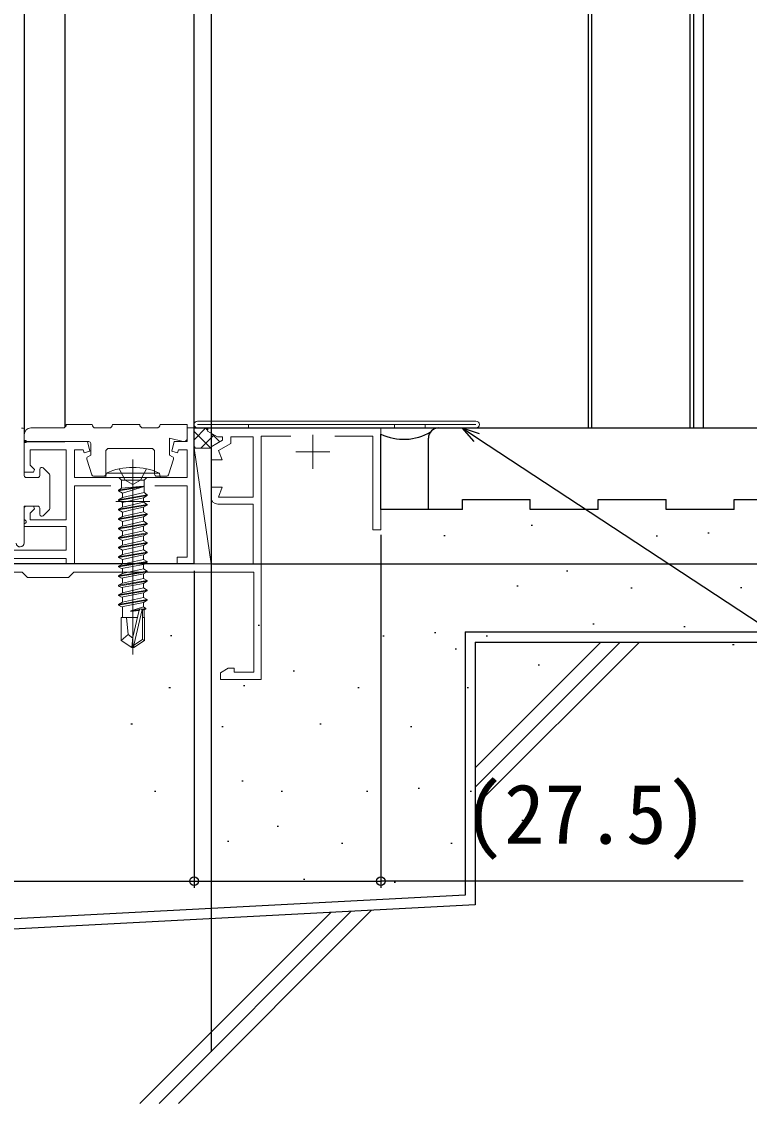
# Model space of a CAD drawing. Units: millimetres, scale not verified. Extents: x -525 to 525, y -783 to 779.
# Drawn here: x -178.3 to -71.2, y -190.5 to -31.4 of the extents above; entities that cross this region are included whole.
import ezdxf
from ezdxf.enums import TextEntityAlignment as Align

# ---------------------------------------------------------------- set-up
doc = ezdxf.new("R2010")
doc.units = ezdxf.units.MM
doc.header["$LTSCALE"] = 4
for name, color, linetype, lineweight in [('0-2_YKK_11', 211, 'Continuous', 18), ('0-3_YKK_11E', 4, 'Continuous', 18), ('0-5_YKK_13', 4, 'Continuous', 18)]:
    doc.layers.add(name, color=color, linetype=linetype, lineweight=lineweight)
for name, color, linetype in [('0-4_YKK_12', 2, 'Continuous'), ('0-6_YKK_D', 6, 'Continuous'), ('0-8_YSS_K', 3, 'Continuous'), ('0-9_YSS_KE', 3, 'Continuous')]:
    doc.layers.add(name, color=color, linetype=linetype)
doc.styles.add('ＭＳ ゴシック', font='')
doc.styles.get('ＭＳ ゴシック').set_extended_font_data('MS Gothic')

msp = doc.modelspace()

# ---------------------------------------------------------------- linework, layer by layer
at = {"layer": '0-2_YKK_11'}
for p, q in [((-161.949, -99.47), (-161.949, -104.47)), ((-164.449, -101.97), (-159.449, -101.97))]:
    msp.add_line(p, q, dxfattribs=at)
for points in [[(-177.049, -96.646), (-176.413, -97.282), (-176.573, -97.67), (-177.949, -97.67), (-177.949, -93.17), (-168.648, -93.17), (-168.264, -94.604), (-169.134, -94.837), (-169.259, -94.37), (-170.549, -94.37), (-170.549, -98.47), (-153.949, -98.47), (-153.949, -94.37), (-155.239, -94.37), (-155.364, -94.837), (-156.234, -94.604), (-155.85, -93.17), (-153.949, -93.17), (-153.949, -91.17), (-152.949, -91.17), (-152.949, -111.17), (-155.449, -111.17), (-155.449, -110.17), (-153.949, -110.17), (-153.949, -99.67), (-158.716, -99.67)], [(-233.949, -109.17), (-171.749, -109.17), (-171.749, -105.67), (-177.949, -105.67), (-177.949, -102.67), (-176.573, -102.67), (-176.413, -103.058), (-177.049, -103.694), (-177.049, -104.67), (-171.749, -104.67), (-171.749, -94.37), (-177.049, -94.37), (-177.049, -96.646)], [(-165.182, -99.67), (-170.549, -99.67), (-170.549, -111.17), (-171.749, -111.17), (-171.749, -110.37), (-205.349, -110.37), (-205.949, -110.97), (-211.949, -110.97), (-212.549, -110.37), (-217.216, -110.37)]]:
    msp.add_lwpolyline(points, dxfattribs=at)
at = {"layer": '0-3_YKK_11E'}
for p, q in [((-135.45, -92.17), (-135.45, -97.17)), ((-137.95, -94.67), (-132.95, -94.67))]:
    msp.add_line(p, q, dxfattribs=at)
for points in [[(-150.45, -101.37), (-150.45, -99.87), (-148.821, -99.87), (-149.367, -101.37), (-144.25, -101.37), (-144.25, -92.47), (-147.55, -92.47), (-147.55, -93.451), (-149.328, -94.477), (-148.821, -95.87), (-150.45, -95.87), (-150.45, -93.97), (-148.75, -92.989), (-148.75, -92.47), (-149.518, -92.47), (-150.99, -91.62), (-150.869, -91.17), (-125.45, -91.17), (-125.45, -106.17), (-126.65, -106.17), (-126.65, -92.37), (-132.217, -92.37)], [(-138.682, -92.37), (-143.05, -92.37), (-143.05, -128.17), (-149.05, -128.17), (-149.05, -127.17), (-147.924, -126.52), (-147.05, -126.52), (-147.05, -127.07), (-144.15, -127.07), (-144.15, -112.37), (-170.65, -112.37), (-171.45, -113.17), (-177.45, -113.17), (-178.25, -112.37), (-181.8, -112.37)], [(-187.1, -112.37), (-195.35, -112.37), (-195.35, -126.37), (-190.85, -126.37), (-190.85, -127.07), (-188.45, -127.07), (-188.45, -126.52), (-187.575, -126.52), (-186.45, -127.17), (-186.45, -128.17), (-191.95, -128.17), (-191.95, -127.47), (-196.45, -127.47), (-196.45, -111.17), (-144.25, -111.17), (-144.25, -102.37), (-149.45, -102.37)]]:
    msp.add_lwpolyline(points, dxfattribs=at)
msp.add_arc((-149.45, -101.37), 1, 180.00002, 270, dxfattribs=at)
at = {"layer": '0-4_YKK_12'}
for p, q in [((-150.449, 508.192), (-150.449, -182.947)), ((-152.949, -36.886), (-152.949, 114.057)), ((-94.95, 114.057), (-94.95, -91.17)), ((-94.453, 114.057), (-94.454, -91.17)), ((-79.953, 114.057), (-79.954, -91.17)), ((-79.453, 114.057), (-79.453, -91.17)), ((-77.953, -91.17), (-77.953, 114.057)), ((-152.949, -111.17), (-152.949, -36.886)), ((-152.95, -91.17), (-77.953, -91.17)), ((-152.949, -91.17), (-77.953, -91.17)), ((-177.949, -93.17), (-171.949, -93.17)), ((-152.949, -111.17), (-210.949, -111.17))]:
    msp.add_line(p, q, dxfattribs=at)
for points in [[(-177.95, 114.057), (-177.95, -36.887), (-177.95, -91.914)], [(-171.949, 114.057), (-171.949, -36.887), (-171.949, -91.07)]]:
    msp.add_lwpolyline(points, dxfattribs=at)
at = {"layer": '0-5_YKK_13'}
for p, q in [((-167.949, -90.67), (-171.749, -90.67)), ((-160.949, -90.67), (-164.949, -90.67)), ((-153.949, -90.67), (-157.949, -90.67)), ((-153.949, -92.67), (-153.949, -90.67)), ((-111.449, -90.17), (-152.449, -90.17)), ((-111.449, -90.67), (-152.449, -90.67)), ((-144.949, -91.17), (-144.949, -90.67)), ((-177.954, -91.346), (-177.949, -93.021)), ((-177.949, -93.17), (-177.949, -92.17)), ((-172.249, -91.17), (-176.949, -91.17)), ((-165.449, -91.17), (-167.449, -91.17)), ((-158.449, -91.17), (-160.449, -91.17)), ((-152.449, -91.17), (-144.949, -91.17)), ((-177.649, -93.021), (-177.949, -93.021)), ((-177.949, -93.17), (-168.449, -93.17)), ((-177.949, -93.321), (-177.949, -98.171)), ((-177.649, -93.321), (-177.949, -93.321)), ((-177.649, -93.021), (-177.649, -93.321)), ((-168.149, -93.47), (-168.149, -95.17)), ((-156.549, -92.67), (-156.549, -95.17)), ((-154.568, -93.156), (-156.549, -92.67)), ((-168.59, -95.406), (-168.149, -95.17)), ((-165.949, -97.97), (-165.949, -94.67)), ((-165.449, -94.17), (-159.249, -94.17)), ((-158.749, -97.97), (-158.749, -94.67)), ((-156.108, -95.406), (-156.549, -95.17)), ((-152.95, -94.143), (-150.45, -111.17)), ((-174.237, -97.959), (-175.137, -97.059)), ((-168.735, -95.76), (-168.015, -98.06)), ((-161.949, -95.815), (-161.949, -124.507)), ((-155.963, -95.76), (-156.683, -98.06)), ((-175.949, -98.471), (-177.649, -98.471)), ((-175.649, -97.271), (-175.649, -98.171)), ((-174.149, -102.971), (-174.149, -98.171)), ((-167.729, -98.27), (-166.249, -98.27)), ((-165.949, -98.47), (-165.871, -97.818)), ((-165.949, -98.47), (-157.949, -98.47)), ((-158.027, -97.818), (-165.871, -97.818)), ((-159.949, -97.159), (-160.804, -98.873)), ((-159.874, -98.47), (-160.274, -98.87)), ((-156.969, -98.27), (-158.449, -98.27)), ((-157.949, -98.47), (-158.027, -97.818)), ((-164.049, -100.32), (-160.449, -99.72)), ((-160.449, -99.82), (-164.049, -100.42)), ((-160.449, -99.72), (-163.624, -100.014)), ((-163.499, -100.738), (-160.449, -99.82)), ((-160.804, -98.873), (-161.949, -99.482)), ((-160.449, -99.72), (-160.449, -99.82)), ((-160.274, -100.674), (-160.274, -98.87)), ((-164.049, -100.32), (-164.049, -100.42)), ((-164.049, -100.32), (-164.049, -100.42)), ((-164.049, -100.42), (-163.499, -100.738)), ((-164.049, -101.72), (-159.849, -101.02)), ((-164.049, -101.72), (-163.499, -101.403)), ((-164.049, -101.72), (-164.049, -101.82)), ((-160.274, -100.674), (-163.499, -101.403)), ((-163.499, -100.738), (-163.499, -101.403)), ((-160.399, -101.438), (-163.499, -102.138)), ((-159.849, -101.12), (-160.399, -101.438)), ((-160.399, -101.438), (-160.399, -102.103)), ((-160.274, -100.674), (-159.849, -101.02)), ((-159.849, -101.02), (-159.849, -101.12)), ((-177.949, -102.971), (-177.949, -104.671)), ((-175.949, -102.671), (-177.649, -102.671)), ((-175.649, -102.971), (-175.649, -103.871)), ((-174.237, -103.183), (-175.137, -104.083)), ((-164.049, -103.12), (-159.849, -102.42)), ((-159.849, -102.52), (-164.049, -103.22)), ((-164.049, -103.12), (-163.499, -102.803)), ((-164.049, -103.12), (-164.049, -103.22)), ((-164.049, -103.22), (-163.499, -103.538)), ((-160.399, -102.103), (-163.499, -102.803)), ((-160.399, -102.103), (-163.499, -102.803)), ((-163.499, -102.138), (-163.499, -102.803)), ((-161.949, -103.188), (-163.499, -103.538)), ((-160.399, -102.838), (-161.949, -103.188)), ((-159.849, -102.42), (-160.399, -102.103)), ((-159.849, -102.52), (-160.399, -102.838)), ((-160.399, -102.838), (-160.399, -103.503)), ((-159.849, -102.42), (-159.849, -102.52)), ((-164.049, -104.52), (-159.849, -103.82)), ((-159.849, -103.92), (-164.049, -104.62)), ((-164.049, -104.52), (-163.499, -104.203)), ((-164.049, -104.52), (-164.049, -104.62)), ((-164.049, -104.62), (-163.499, -104.938)), ((-160.399, -103.503), (-163.499, -104.203)), ((-163.499, -103.538), (-163.499, -104.203)), ((-161.949, -104.588), (-163.499, -104.938)), ((-160.399, -104.903), (-163.499, -105.603)), ((-163.499, -104.938), (-163.499, -105.603)), ((-160.399, -104.238), (-161.949, -104.588)), ((-159.849, -103.82), (-160.399, -103.503)), ((-159.849, -105.22), (-160.399, -104.903)), ((-159.849, -103.82), (-159.849, -103.92)), ((-177.949, -105.271), (-177.949, -108.071)), ((-164.049, -105.92), (-159.849, -105.22)), ((-164.049, -105.92), (-163.499, -105.603)), ((-164.049, -105.92), (-164.049, -106.02)), ((-161.949, -105.988), (-163.499, -106.338)), ((-160.399, -106.303), (-163.499, -107.003)), ((-163.499, -106.338), (-163.499, -107.003)), ((-160.399, -105.638), (-161.949, -105.988)), ((-159.849, -105.32), (-160.399, -105.638)), ((-160.399, -105.638), (-160.399, -106.303)), ((-159.849, -106.62), (-160.399, -106.303)), ((-159.849, -105.22), (-159.849, -105.32)), ((-164.049, -107.32), (-159.849, -106.62)), ((-159.849, -106.72), (-164.049, -107.42)), ((-164.049, -107.32), (-163.499, -107.003)), ((-164.049, -107.32), (-164.049, -107.42)), ((-164.049, -107.42), (-163.499, -107.738)), ((-164.049, -108.72), (-159.849, -108.02)), ((-161.949, -107.388), (-163.499, -107.738)), ((-160.399, -107.703), (-163.499, -108.403)), ((-163.499, -107.738), (-163.499, -108.403)), ((-160.399, -107.038), (-161.949, -107.388)), ((-159.849, -106.72), (-160.399, -107.038)), ((-160.399, -107.038), (-160.399, -107.703)), ((-159.849, -108.02), (-160.399, -107.703)), ((-159.849, -106.62), (-159.849, -106.72)), ((-159.849, -108.02), (-159.849, -108.12)), ((-164.049, -108.72), (-163.499, -108.403)), ((-164.049, -108.72), (-164.049, -108.82)), ((-164.049, -110.12), (-159.849, -109.42)), ((-159.849, -109.52), (-164.049, -110.22)), ((-161.949, -108.788), (-163.499, -109.138)), ((-160.399, -109.103), (-163.499, -109.803)), ((-163.499, -109.138), (-163.499, -109.803)), ((-160.399, -108.438), (-160.399, -109.103)), ((-159.849, -109.42), (-160.399, -109.103)), ((-159.849, -109.42), (-159.849, -109.52)), ((-164.049, -110.12), (-163.499, -109.803)), ((-164.049, -110.12), (-164.049, -110.22)), ((-164.049, -110.22), (-163.499, -110.538)), ((-164.049, -111.52), (-159.849, -110.82)), ((-159.849, -110.92), (-164.049, -111.62)), ((-164.049, -111.52), (-163.499, -111.203)), ((-160.399, -111.238), (-163.629, -111.863)), ((-161.949, -110.188), (-163.499, -110.538)), ((-160.399, -110.503), (-163.499, -111.203)), ((-163.499, -110.538), (-163.499, -111.203)), ((-160.399, -109.838), (-161.949, -110.188)), ((-159.849, -110.82), (-160.399, -110.503)), ((-159.849, -110.92), (-160.399, -111.238)), ((-160.399, -111.238), (-160.399, -111.903)), ((-159.849, -110.82), (-159.849, -110.92)), ((-164.049, -111.52), (-164.049, -111.62)), ((-164.049, -111.62), (-163.629, -111.863)), ((-164.049, -112.92), (-159.849, -112.22)), ((-159.849, -112.32), (-164.049, -113.02)), ((-164.049, -112.92), (-163.499, -112.603)), ((-160.399, -112.638), (-163.629, -113.263)), ((-163.499, -111.838), (-163.499, -112.603)), ((-160.399, -111.903), (-163.499, -112.603)), ((-159.849, -112.22), (-160.399, -111.903)), ((-159.849, -112.32), (-160.399, -112.638)), ((-160.399, -112.638), (-160.399, -113.303)), ((-159.849, -112.22), (-159.849, -112.32)), ((-164.049, -114.32), (-159.849, -113.62)), ((-159.849, -113.72), (-164.049, -114.42)), ((-164.049, -114.32), (-163.499, -114.003)), ((-160.399, -114.038), (-163.629, -114.663)), ((-163.499, -113.238), (-163.499, -114.003)), ((-160.399, -113.303), (-163.499, -114.003)), ((-159.849, -113.62), (-160.399, -113.303)), ((-159.849, -113.72), (-160.399, -114.038)), ((-160.399, -114.038), (-160.399, -114.703)), ((-159.849, -113.62), (-159.849, -113.72)), ((-164.049, -115.72), (-159.849, -115.02)), ((-159.849, -115.12), (-164.049, -115.82)), ((-164.049, -115.72), (-163.499, -115.403)), ((-160.399, -115.438), (-163.629, -116.063)), ((-163.499, -114.638), (-163.499, -115.403)), ((-160.399, -114.703), (-163.499, -115.403)), ((-163.499, -116.038), (-163.499, -116.803)), ((-160.399, -116.103), (-163.499, -116.803)), ((-159.849, -115.02), (-160.399, -114.703)), ((-159.849, -115.12), (-160.399, -115.438)), ((-160.399, -115.438), (-160.399, -116.103)), ((-159.849, -116.42), (-160.399, -116.103)), ((-159.849, -115.02), (-159.849, -115.12)), ((-164.049, -117.12), (-159.849, -116.42)), ((-159.849, -116.52), (-164.049, -117.22)), ((-164.049, -117.12), (-163.499, -116.803)), ((-160.399, -116.838), (-163.629, -117.463)), ((-163.499, -117.438), (-163.499, -119.07)), ((-160.667, -117.808), (-160.049, -117.705)), ((-159.849, -116.52), (-160.399, -116.838)), ((-160.399, -116.838), (-160.399, -117.503)), ((-159.849, -116.42), (-159.849, -116.52)), ((-163.649, -119.07), (-163.649, -122.425)), ((-161.291, -119.07), (-163.649, -119.07)), ((-162.649, -121.57), (-162.899, -119.07)), ((-162.249, -118.071), (-160.99, -117.862)), ((-161.041, -117.97), (-162.249, -118.171)), ((-161.054, -118.027), (-162.249, -118.171)), ((-162.249, -118.071), (-162.249, -118.171)), ((-161.04, -117.963), (-161.949, -121.964)), ((-160.606, -117.86), (-161.799, -123.108)), ((-160.549, -118.019), (-160.549, -122.265)), ((-160.249, -119.07), (-160.549, -119.07)), ((-160.269, -119.07), (-160.269, -117.932)), ((-160.249, -119.07), (-160.249, -122.425)), ((-162.649, -121.57), (-163.649, -122.425)), ((-163.649, -122.425), (-162.099, -123.47)), ((-161.949, -122.071), (-162.649, -121.57)), ((-161.949, -121.964), (-162.099, -123.47)), ((-161.949, -121.964), (-161.949, -123.47)), ((-160.549, -122.265), (-161.799, -123.108)), ((-160.249, -122.425), (-161.799, -123.47)), ((-160.249, -122.425), (-160.549, -122.265)), ((-162.099, -123.47), (-161.799, -123.47)), ((-161.799, -123.108), (-161.799, -123.47))]:
    msp.add_line(p, q, dxfattribs=at)
for points in [[(-123.449, -90.67), (-123.449, -91.17), (-144.949, -91.17), (-144.949, -90.67)], [(-150.45, -94.143), (-152.95, -94.143), (-152.95, -111.17), (-150.45, -111.17)]]:
    msp.add_lwpolyline(points, close=True, dxfattribs=at)
for points in [[(-111.449, -91.17), (-118.949, -91.17), (-118.949, -90.67)], [(-164.024, -98.47), (-163.624, -98.87), (-160.274, -98.87)], [(-163.949, -97.159), (-163.094, -98.873), (-161.949, -99.482)], [(-164.049, -100.32), (-163.624, -100.014), (-163.624, -98.87)], [(-159.849, -101.12), (-164.049, -101.82), (-163.499, -102.138)], [(-159.849, -103.92), (-160.399, -104.238), (-160.399, -104.903)], [(-159.849, -105.32), (-164.049, -106.02), (-163.499, -106.338)], [(-159.849, -108.12), (-164.049, -108.82), (-163.499, -109.138)], [(-159.849, -108.12), (-160.399, -108.438), (-161.949, -108.788)], [(-159.849, -109.52), (-160.399, -109.838), (-160.399, -110.503)], [(-164.049, -112.92), (-164.049, -113.02), (-163.629, -113.263)], [(-164.049, -114.32), (-164.049, -114.42), (-163.629, -114.663)], [(-164.049, -115.72), (-164.049, -115.82), (-163.629, -116.063)], [(-164.049, -117.12), (-164.049, -117.22), (-163.629, -117.463)], [(-160.049, -117.705), (-160.399, -117.503), (-162.249, -118.071)], [(-160.049, -117.705), (-160.049, -117.805), (-160.583, -117.894)], [(-160.049, -117.805), (-160.269, -117.932), (-160.549, -117.966)]]:
    msp.add_lwpolyline(points, dxfattribs=at)
for centre, radius, start, end in [((-172.249, -90.67), 0.5, 270, 0), ((-167.449, -90.67), 0.5, 180, 270), ((-165.449, -90.67), 0.5, 270, 0), ((-160.449, -90.67), 0.5, 180, 270), ((-158.449, -90.67), 0.5, 270, 0), ((-152.449, -90.67), 0.5, 90, 180), ((-152.449, -90.67), 0.5, 180, 270), ((-111.449, -90.67), 0.5, 0, 90), ((-111.449, -90.67), 0.5, 270, 0), ((-178.218, -91.488), 0.3, 28.22039, 111.03964), ((-176.949, -92.17), 1, 90, 180), ((-168.449, -93.47), 0.3, 0, 90), ((-154.449, -92.67), 0.5, 256.22585, 0), ((-168.449, -95.67), 0.3, 118.07249, 197.39159), ((-165.449, -94.67), 0.5, 90, 180), ((-159.249, -94.67), 0.5, 0, 90), ((-156.249, -95.67), 0.3, 342.60841, 61.92751), ((-175.349, -97.271), 0.3, 45, 180), ((-161.949, -106.47), 9.5, 65.61796, 114.38204), ((-177.649, -98.171), 0.3, 180, 270), ((-175.949, -98.171), 0.3, 270, 0), ((-174.449, -98.171), 0.3, 0, 45), ((-167.729, -97.97), 0.3, 197.39159, 270), ((-166.249, -97.97), 0.3, 270, 0), ((-158.449, -97.97), 0.3, 180, 270), ((-156.969, -97.97), 0.3, 270, 342.60841), ((-177.649, -102.971), 0.3, 90, 180), ((-175.949, -102.971), 0.3, 0, 90), ((-174.449, -102.971), 0.3, 315, 0), ((-177.949, -104.971), 0.3, 270, 90), ((-175.349, -103.871), 0.3, 180, 315), ((-178.549, -108.071), 0.6, 185.84484, 0), ((-160.798, -118.019), 0.248, 0, 167.19096)]:
    msp.add_arc(centre, radius, start, end, dxfattribs=at)
at = {"layer": '0-6_YKK_D'}
for p, q in [((-125.449, -106.87), (-125.449, -158.84)), ((-150.249, -111.17), (57.551, -111.17)), ((-143.55, -111.17), (37.551, -111.17)), ((-91.95, -111.17), (17.55, -111.17)), ((-152.949, -112.17), (-152.949, -158.84)), ((-152.949, -112.17), (-152.949, -158.84)), ((-233.949, -157.84), (-152.949, -157.84)), ((-152.949, -157.84), (-125.449, -157.84)), ((-72.122, -157.84), (-125.449, -157.84))]:
    msp.add_line(p, q, dxfattribs=at)
for points in [[(-111.721, -93.142), (-113.477, -91.17), (-110.97, -92)], [(-113.477, -91.17), (-111.346, -92.571), (-15.862, -155.312)]]:
    msp.add_lwpolyline(points, dxfattribs=at)
for centre in [(-152.949, -157.84), (-152.949, -157.84), (-125.449, -157.84)]:
    msp.add_circle(centre, 0.637, dxfattribs=at)
at = {"layer": '0-8_YSS_K'}
for p, q in [((-152.95, -92.915), (-151.205, -91.17)), ((-150.476, -94.143), (-152.95, -91.67)), ((-151.933, -94.143), (-149.988, -92.199)), ((-150.947, -91.428), (-151.205, -91.17)), ((-149.153, -93.222), (-150.433, -91.942)), ((-125.449, -103.17), (-125.449, -92.078)), ((-152.721, -94.143), (-152.95, -93.915)), ((-113.451, -101.67), (-103.451, -101.67)), ((-113.451, -103.17), (-113.451, -101.67)), ((-93.451, -101.67), (-83.451, -101.67)), ((-93.451, -103.17), (-93.451, -101.67)), ((-83.451, -103.17), (-83.451, -101.67)), ((-73.451, -101.67), (-63.451, -101.67)), ((-73.451, -103.17), (-73.451, -101.67)), ((-113.451, -103.17), (-125.449, -103.17)), ((-73.451, -103.17), (-83.451, -103.17)), ((-103.309, -105.482), (-103.109, -105.482)), ((-77.331, -106.582), (-77.131, -106.582)), ((-116.181, -107.001), (-115.98, -107.001)), ((-84.946, -107.044), (-84.746, -107.044)), ((-98.126, -112.196), (-97.926, -112.196)), ((-105.431, -114.379), (-105.231, -114.379)), ((-88.638, -114.665), (-88.438, -114.665)), ((-72.523, -114.659), (-72.323, -114.659)), ((-143.525, -120.167), (-143.325, -120.167)), ((-94.234, -119.991), (-94.034, -119.991)), ((-80.869, -120.39), (-80.669, -120.39)), ((-156.396, -121.685), (-156.196, -121.685)), ((-125.162, -121.728), (-124.962, -121.728)), ((-117.547, -121.266), (-117.347, -121.266)), ((-109.932, -121.728), (-109.732, -121.728)), ((-114.513, -123.674), (-114.313, -123.674)), ((-111.549, -122.67), (-72.015, -122.67)), ((-93.048, -122.67), (-111.549, -141.171)), ((-90.22, -122.67), (-111.549, -144)), ((-87.391, -122.67), (-111.549, -146.828)), ((-73.716, -122.67), (26.549, -122.67)), ((-73.667, -123.034), (-73.467, -123.034)), ((-138.342, -126.88), (-138.142, -126.88)), ((-102.316, -125.997), (-102.116, -125.997)), ((-156.633, -129.35), (-156.433, -129.35)), ((-145.647, -129.063), (-145.447, -129.063)), ((-128.854, -129.35), (-128.654, -129.35)), ((-112.739, -129.343), (-112.539, -129.343)), ((-162.229, -134.676), (-162.029, -134.676)), ((-148.864, -135.074), (-148.664, -135.074)), ((-134.45, -134.676), (-134.25, -134.676)), ((-121.085, -135.074), (-120.885, -135.074)), ((-145.918, -143.059), (-145.718, -143.059)), ((-158.789, -144.577), (-158.589, -144.577)), ((-140.103, -144.62), (-139.903, -144.62)), ((-127.555, -144.62), (-127.355, -144.62)), ((-119.939, -144.158), (-119.739, -144.158)), ((-112.324, -144.62), (-112.124, -144.62)), ((-104.709, -148.889), (-104.509, -148.889)), ((-140.735, -149.772), (-140.535, -149.772)), ((-148.04, -151.955), (-147.84, -151.955)), ((-131.246, -152.242), (-131.046, -152.242)), ((-115.132, -152.235), (-114.932, -152.235)), ((-136.842, -157.568), (-136.642, -157.568)), ((-123.478, -157.966), (-123.278, -157.966)), ((-129.844, -162.295), (-158.075, -190.525)), ((-126.859, -162.138), (-155.246, -190.525)), ((-132.829, -162.451), (-160.903, -190.525))]:
    msp.add_line(p, q, dxfattribs=at)
for points in [[(-93.451, -103.17), (-103.451, -103.17), (-103.451, -101.67)], [(-111.549, -122.67), (-111.549, -161.336), (-318.52, -172.183)]]:
    msp.add_lwpolyline(points, dxfattribs=at)
msp.add_arc((-122.105, -85.151), 7.692, 244.23156, 301.2405, dxfattribs=at)
at = {"layer": '0-9_YSS_KE'}
for p, q in [((-116.949, -91.17), (-19.951, -91.17)), ((-118.449, -103.17), (-118.449, -92.67)), ((-113.049, -121.17), (26.549, -121.17))]:
    msp.add_line(p, q, dxfattribs=at)
msp.add_lwpolyline([(-113.049, -121.17), (-113.049, -159.912), (-318.52, -170.681)], dxfattribs=at)
msp.add_arc((-116.949, -92.67), 1.5, 90, 180, dxfattribs=at)

# ---------------------------------------------------------------- texts
at = {"layer": '0-6_YKK_D', "style": 'ＭＳ ゴシック'}
msp.add_text('(27.5)', height=8.798, dxfattribs=at).set_placement((-113.304, -154.977), align=Align.BOTTOM_LEFT)

doc.saveas('drawing.dxf')
